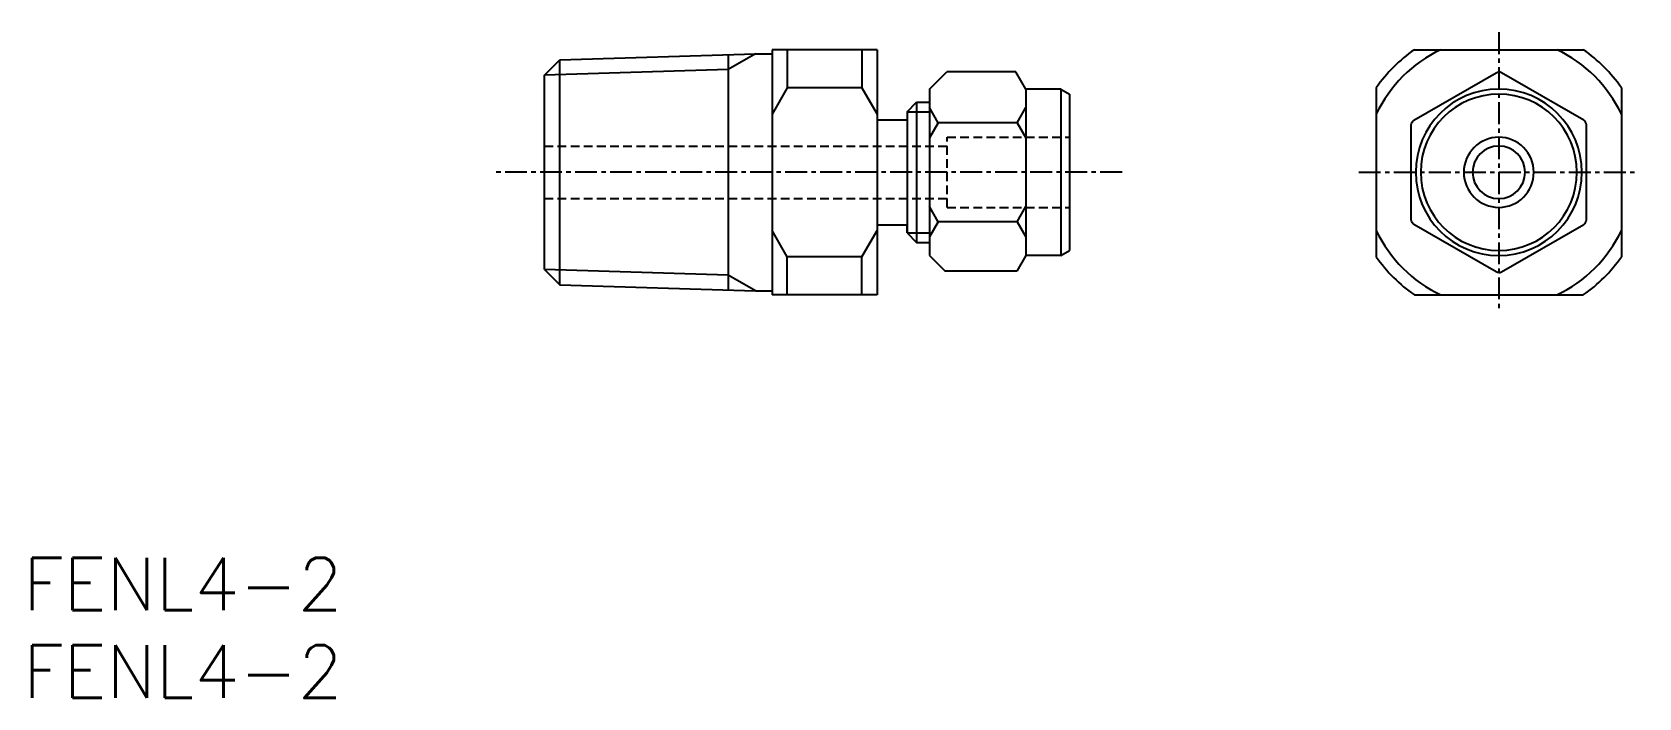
# Model space of a CAD drawing. Extents: x 0.5 to 92.3, y 0 to 38.
import ezdxf

# ---------------------------------------------------------------- set-up
doc = ezdxf.new("R2010")
doc.units = 0
doc.linetypes.add('CENTER', pattern=[2, 1.25, -0.25, 0.25, -0.25])
doc.linetypes.add('DASHED', pattern=[0.75, 0.5, -0.25])
doc.layers.get('0').update_dxf_attribs({"linetype": 'CONTINUOUS'})
doc.layers.add('CENTER', color=1, linetype='CENTER')
doc.styles.get("Standard").update_dxf_attribs({"font": 'txt.shx'})

# ---------------------------------------------------------------- blocks, each defined once
blk = doc.blocks.new('*U7')
at = {"color": 7, "linetype": 'CONTINUOUS'}
blk.add_text('FENL4-2', height=3, dxfattribs=at).set_placement((0, 0))
blk = doc.blocks.new('*U8')
at = {"color": 7, "linetype": 'CONTINUOUS'}
blk.add_text('FENL4-2', height=3, dxfattribs=at).set_placement((0, 5))

msp = doc.modelspace()

# ---------------------------------------------------------------- linework, layer by layer
at = {"color": 7, "linetype": 'CONTINUOUS'}
for p, q in [((30.658, 36.418), (41.838, 36.768)), ((40.28, 36.719), (40.28, 23.281)), ((41.838, 36.768), (42.78, 36.768)), ((48.78, 37), (42.78, 37)), ((42.78, 37), (42.78, 23)), ((43.646, 37), (43.646, 34.822)), ((47.914, 37), (47.914, 34.822)), ((48.78, 37), (48.78, 23)), ((79.476, 37), (89.12, 37)), ((29.78, 35.54), (30.658, 36.418)), ((30.658, 23.582), (30.658, 36.418)), ((29.78, 24.46), (29.78, 35.54)), ((51.78, 34.75), (52.757, 35.727)), ((56.716, 35.727), (52.757, 35.727)), ((57.28, 34.75), (56.716, 35.727)), ((43.646, 34.822), (42.78, 33.322)), ((47.914, 34.822), (43.646, 34.822)), ((47.914, 34.822), (48.78, 33.322)), ((50.5, 33.459), (51.041, 34)), ((51.041, 34), (51.041, 26)), ((51.041, 34), (51.78, 34)), ((51.78, 34.75), (51.78, 25.25)), ((57.28, 34.75), (57.28, 25.25)), ((59.28, 34.75), (57.28, 34.75)), ((59.28, 34.75), (59.28, 25.25)), ((59.28, 34.75), (59.78, 34.461)), ((59.78, 34.461), (59.78, 25.539)), ((77.298, 34.822), (77.298, 25.178)), ((91.298, 34.822), (91.298, 25.178)), ((50.5, 33.459), (50.5, 33)), ((52.28, 32.825), (51.78, 33.691)), ((56.78, 32.825), (57.28, 33.691)), ((48.78, 33), (50.5, 33)), ((50.5, 33), (50.5, 26.542)), ((52.28, 32.825), (51.78, 31.959)), ((56.78, 32.825), (52.28, 32.825)), ((56.78, 32.825), (57.28, 31.959)), ((52.28, 27.175), (51.78, 28.041)), ((56.78, 27.175), (57.28, 28.041)), ((43.646, 25.178), (42.78, 26.678)), ((47.914, 25.178), (48.78, 26.678)), ((48.78, 27), (50.5, 27)), ((50.5, 26.542), (50.5, 27)), ((52.28, 27.175), (51.78, 26.309)), ((56.78, 27.175), (52.28, 27.175)), ((56.78, 27.175), (57.28, 26.309)), ((50.5, 26.542), (51.041, 26)), ((51.041, 26), (51.78, 26)), ((47.914, 25.178), (43.646, 25.178)), ((43.646, 23), (43.646, 25.178)), ((47.914, 23), (47.914, 25.178)), ((51.78, 25.25), (52.68, 24.35)), ((57.28, 25.25), (56.76, 24.35)), ((59.28, 25.25), (57.28, 25.25)), ((59.28, 25.25), (59.78, 25.539)), ((29.78, 24.46), (30.658, 23.582)), ((56.76, 24.35), (52.68, 24.35)), ((30.658, 23.582), (41.838, 23.232)), ((41.838, 23.232), (42.78, 23.232)), ((48.78, 23), (42.78, 23)), ((79.476, 23), (89.12, 23))]:
    msp.add_line(p, q, dxfattribs=at)
at = {"color": 3, "linetype": 'CONTINUOUS'}
for p, q in [((41.838, 36.768), (40.28, 35.868)), ((40.28, 35.868), (29.78, 35.54)), ((50.5, 33.459), (51.78, 33.459)), ((50.5, 26.542), (51.78, 26.542)), ((40.28, 24.132), (29.78, 24.46)), ((41.838, 23.232), (40.28, 24.132))]:
    msp.add_line(p, q, dxfattribs=at)
at = {"color": 3, "linetype": 'DASHED'}
for p, q in [((29.78, 31.5), (52.78, 31.5)), ((52.78, 28), (52.78, 32)), ((52.78, 32), (59.78, 32)), ((29.78, 28.5), (52.78, 28.5)), ((52.78, 28), (59.78, 28))]:
    msp.add_line(p, q, dxfattribs=at)
at = {"color": 7, "linetype": 'CONTINUOUS'}
for points in [[(84.298, 24.273, -0.131652), (84.148, 24.313), (79.448, 27.027, -0.267949), (79.298, 27.286), (79.298, 32.714, -0.267949), (79.448, 32.973), (84.148, 35.687, -0.131652), (84.298, 35.727)], [(84.298, 24.273, 0.131652), (84.448, 24.313), (89.148, 27.027, 0.267949), (89.298, 27.286), (89.298, 32.714, 0.267949), (89.148, 32.973), (84.448, 35.687, 0.131652), (84.298, 35.727)]]:
    msp.add_lwpolyline(points, format="xyb", dxfattribs=at)
for radius, start, end in [(7.748, 115.38651, 154.61349), (8.5, 124.56032, 145.43968), (7.748, 25.38651, 64.61349), (8.5, 34.56032, 55.43968), (4.75, 90, 270), (4.461, 90, 270), (4.75, 270, 90), (4.461, 270, 90), (2, 90, 270), (1.5, 90, 270), (2, 270, 90), (1.5, 270, 90), (7.748, 205.38651, 244.61349), (7.748, 295.38651, 334.61349), (8.5, 214.56032, 235.43968), (8.5, 304.56032, 325.43968)]:
    msp.add_arc((84.298, 30), radius, start, end, dxfattribs=at)
at = {"layer": 'CENTER', "color": 1, "linetype": 'CENTER'}
for p, q in [((84.298, 38), (84.298, 22)), ((62.78, 30), (26.78, 30)), ((76.298, 30), (92.298, 30))]:
    msp.add_line(p, q, dxfattribs=at)

# ---------------------------------------------------------------- block references
at = {"color": 7, "linetype": 'CONTINUOUS'}
for name in ['*U8', '*U7']:
    msp.add_blockref(name, (0, 0), dxfattribs=at)

doc.saveas('drawing.dxf')
